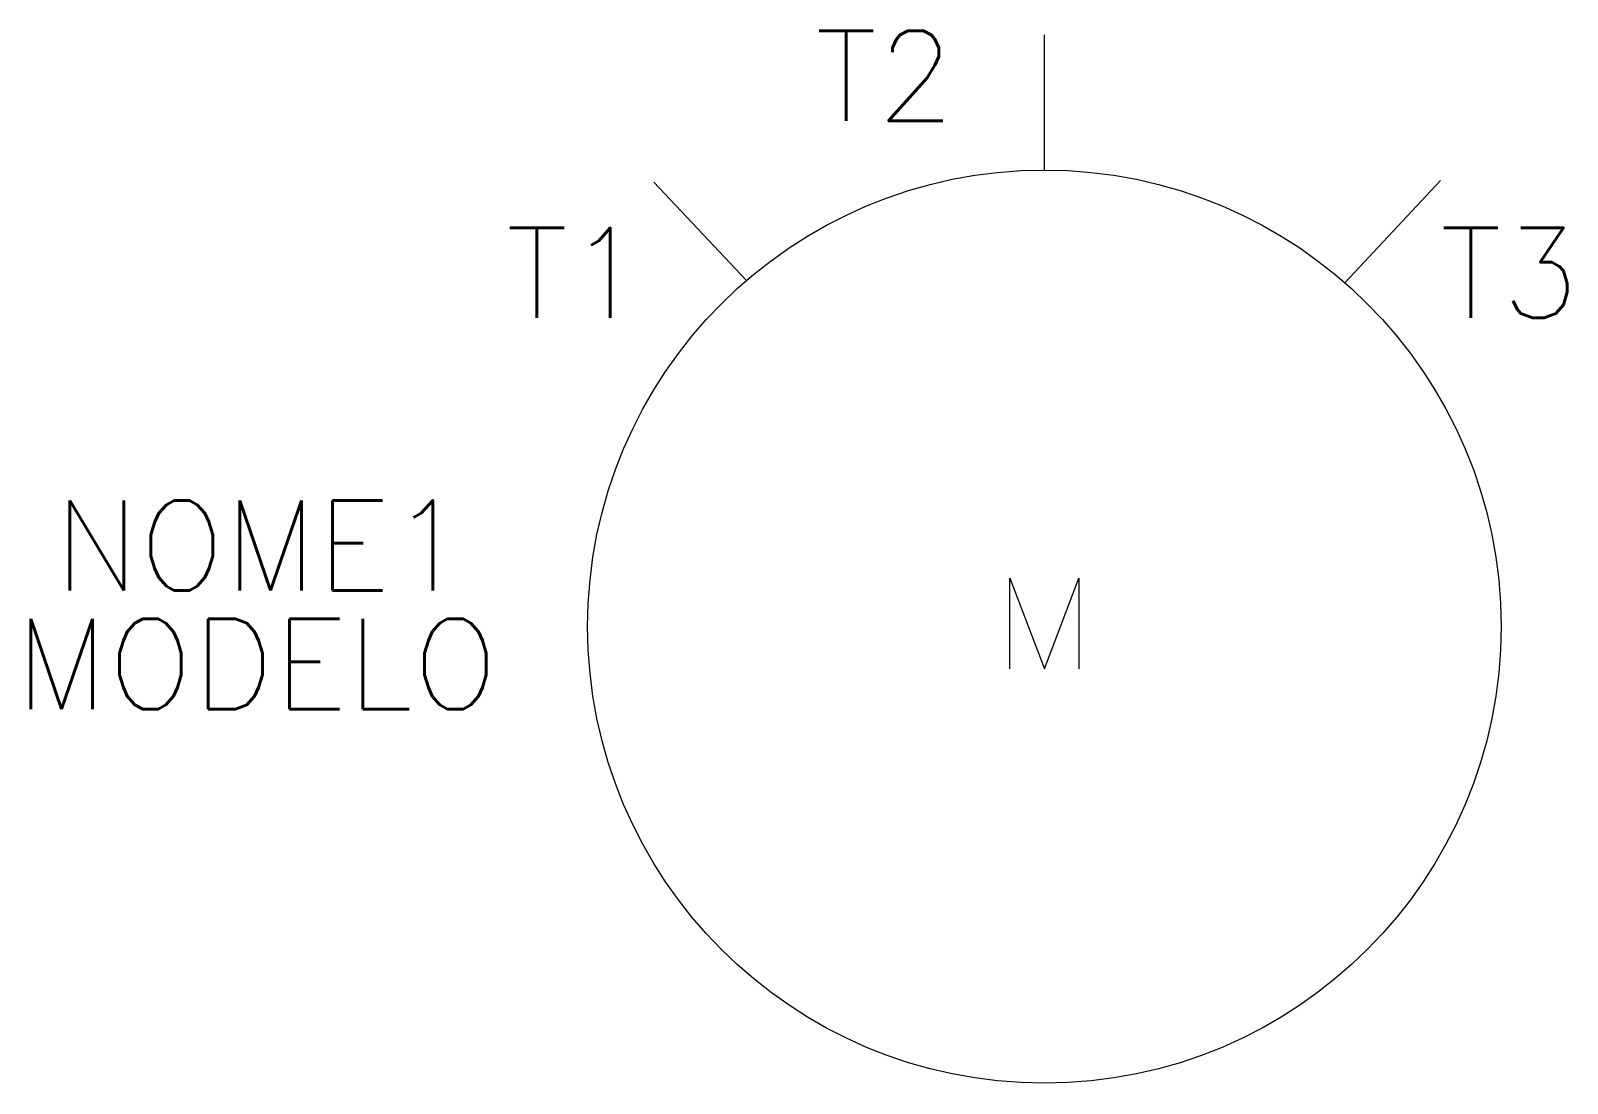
# Model space of a CAD drawing. Extents: x 375.2 to 409.3, y 185.4 to 208.8.
import ezdxf
from ezdxf.enums import TextEntityAlignment as Align

# ---------------------------------------------------------------- set-up
doc = ezdxf.new("R2010")
doc.units = 0
doc.header["$MEASUREMENT"] = 0
doc.layers.get('0').update_dxf_attribs({"linetype": 'CONTINUOUS'})
doc.styles.add('ROMANS', font='romans')

msp = doc.modelspace()

# ---------------------------------------------------------------- linework, layer by layer
for p, q in [((397.717, 205.702), (397.717, 208.702)), ((391.103, 203.248), (389.046, 205.432)), ((404.387, 203.199), (406.512, 205.468)), ((396.948, 194.623), (396.948, 196.634)), ((396.948, 196.634), (397.722, 194.623)), ((397.722, 194.623), (398.484, 196.634)), ((398.484, 196.634), (398.484, 194.625))]:
    msp.add_line(p, q)
msp.add_circle((397.717, 195.561), 10.141)

# ---------------------------------------------------------------- texts
at = {"lineweight": -3, "style": 'ROMANS'}
for tag, text, p in [('T2', '', (395.717, 207.796)), ('T1', '', (388.851, 203.417)), ('T3', '', (409.585, 203.419)), ('NOME1', '', (384.908, 197.365)), ('MODELO', 'MODELO', (385.582, 194.731))]:
    msp.add_attdef(tag, text=text, height=2, dxfattribs=at).set_placement(p, align=Align.MIDDLE_RIGHT)

doc.saveas('drawing.dxf')
